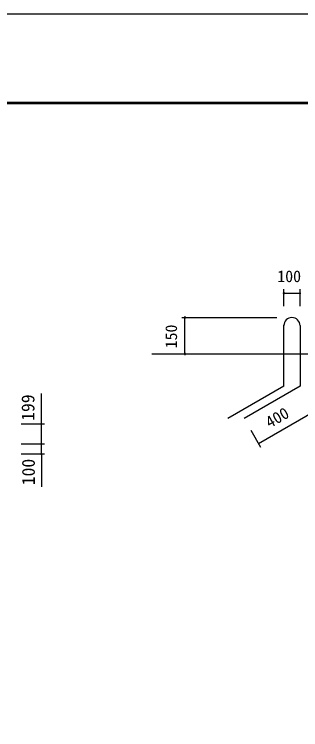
# Model space of a CAD drawing. Units: millimetres, scale not verified. Extents: x -14850 to 14850, y -10500 to 10500.
# Drawn here: x -1776 to 1061, y 3412 to 10500 of the extents above; entities that cross this region are included whole.
import ezdxf
from ezdxf.enums import TextEntityAlignment as Align

# ---------------------------------------------------------------- set-up
doc = ezdxf.new("R2010")
doc.units = ezdxf.units.MM
doc.header["$LTSCALE"] = 50
for name, color, linetype, lineweight in [('0-3_文字', 5, 'Continuous', 25), ('0-4_製作', 5, 'Continuous', 25), ('0-5_07', 3, 'Continuous', 25), ('0-6_図面枠', 7, 'Continuous', 25), ('0-7_Axis_waku', 7, 'Continuous', 25)]:
    doc.layers.add(name, color=color, linetype=linetype, lineweight=lineweight)
doc.styles.add('ＭＳ ゴシック', font='')
doc.styles.get('ＭＳ ゴシック').set_extended_font_data('MS Gothic')

msp = doc.modelspace()

# ---------------------------------------------------------------- linework, layer by layer
at = {"layer": '0-3_文字'}
for p, q in [((894.56, 7733.59), (888.91, 7733.59)), ((894.56, 7739.59), (890.1, 7739.59)), ((899.02, 7739.59), (894.56, 7739.59)), ((900.21, 7733.59), (894.56, 7733.59)), ((1054.56, 7733.59), (1048.91, 7733.59)), ((1054.56, 7739.59), (1050.1, 7739.59)), ((1059.02, 7739.59), (1054.56, 7739.59)), ((1060.21, 7733.59), (1054.56, 7733.59)), ((-85.18, 7493.3), (-90.83, 7493.3)), ((-85.18, 7499.3), (-89.64, 7499.3)), ((-80.72, 7499.3), (-85.18, 7499.3)), ((-79.54, 7493.3), (-85.18, 7493.3)), ((-85.18, 7133.27), (-90.83, 7133.27)), ((-85.18, 7139.27), (-89.64, 7139.27)), ((-80.72, 7139.27), (-85.18, 7139.27)), ((-79.54, 7133.27), (-85.18, 7133.27))]:
    msp.add_line(p, q, dxfattribs=at)
at = {"layer": '0-3_文字', "color": 2}
for p, q in [((894.56, 7608.44), (894.56, 7775.59)), ((894.56, 7735.59), (1054.56, 7735.59)), ((1054.56, 7608.44), (1054.56, 7775.59)), ((-116.81, 7495.3), (825.52, 7495.3)), ((-85.18, 7135.27), (-85.18, 7495.3)), ((-116.81, 7135.27), (158.61, 7135.27)), ((643.45, 6246.04), (1198.27, 6566.36)), ((566.91, 6378.61), (663.45, 6211.4))]:
    msp.add_line(p, q, dxfattribs=at)
at = {"layer": '0-3_文字', "color": 3}
for p, q in [((894.56, 6815.27), (894.56, 7422.57)), ((1054.56, 7415.3), (1054.56, 6815.27)), ((-412.91, 7135.27), (2330.25, 7135.27)), ((894.56, 6815.27), (340.32, 6495.29)), ((1054.56, 6815.27), (499.74, 6494.95))]:
    msp.add_line(p, q, dxfattribs=at)
at = {"layer": '0-3_文字'}
for points in [[(894.56, 7741.59), (893.81, 7741.54), (893.07, 7741.4), (892.35, 7741.16), (891.67, 7740.84), (891.03, 7740.44), (890.45, 7739.96), (889.93, 7739.41), (889.49, 7738.8), (889.13, 7738.14), (888.85, 7737.44), (888.66, 7736.71), (888.57, 7735.96), (888.56, 7735.59), (894.56, 7735.59)], [(888.56, 7735.59), (888.61, 7734.83), (888.75, 7734.09), (888.98, 7733.38), (889.3, 7732.7), (889.7, 7732.06), (890.18, 7731.48), (890.73, 7730.96), (891.34, 7730.52), (892, 7730.16), (892.7, 7729.88), (893.43, 7729.69), (894.18, 7729.6), (894.56, 7729.59), (894.56, 7735.59)], [(900.56, 7735.59), (900.51, 7736.34), (900.37, 7737.08), (900.14, 7737.79), (899.82, 7738.48), (899.41, 7739.11), (898.93, 7739.69), (898.38, 7740.21), (897.77, 7740.65), (897.11, 7741.01), (896.41, 7741.29), (895.68, 7741.48), (894.93, 7741.57), (894.56, 7741.59), (894.56, 7735.59)], [(894.56, 7729.59), (895.31, 7729.63), (896.05, 7729.77), (896.77, 7730.01), (897.45, 7730.33), (898.08, 7730.73), (898.67, 7731.21), (899.18, 7731.76), (899.62, 7732.37), (899.99, 7733.03), (900.26, 7733.73), (900.45, 7734.46), (900.55, 7735.21), (900.56, 7735.59), (894.56, 7735.59)], [(1054.56, 7741.59), (1053.81, 7741.54), (1053.07, 7741.4), (1052.35, 7741.16), (1051.67, 7740.84), (1051.03, 7740.44), (1050.45, 7739.96), (1049.94, 7739.41), (1049.49, 7738.8), (1049.13, 7738.14), (1048.85, 7737.44), (1048.66, 7736.71), (1048.57, 7735.96), (1048.56, 7735.59), (1054.56, 7735.59)], [(1048.56, 7735.59), (1048.61, 7734.83), (1048.75, 7734.09), (1048.98, 7733.38), (1049.3, 7732.7), (1049.7, 7732.06), (1050.18, 7731.48), (1050.73, 7730.96), (1051.34, 7730.52), (1052, 7730.16), (1052.7, 7729.88), (1053.43, 7729.69), (1054.18, 7729.6), (1054.56, 7729.59), (1054.56, 7735.59)], [(1060.56, 7735.59), (1060.51, 7736.34), (1060.37, 7737.08), (1060.14, 7737.79), (1059.82, 7738.48), (1059.41, 7739.11), (1058.93, 7739.69), (1058.38, 7740.21), (1057.77, 7740.65), (1057.11, 7741.01), (1056.41, 7741.29), (1055.68, 7741.48), (1054.94, 7741.57), (1054.56, 7741.59), (1054.56, 7735.59)], [(1054.56, 7729.59), (1055.31, 7729.63), (1056.05, 7729.77), (1056.77, 7730.01), (1057.45, 7730.33), (1058.09, 7730.73), (1058.67, 7731.21), (1059.18, 7731.76), (1059.62, 7732.37), (1059.99, 7733.03), (1060.27, 7733.73), (1060.45, 7734.46), (1060.55, 7735.21), (1060.56, 7735.59), (1054.56, 7735.59)], [(-85.18, 7501.3), (-85.94, 7501.25), (-86.68, 7501.11), (-87.39, 7500.88), (-88.07, 7500.56), (-88.71, 7500.15), (-89.29, 7499.67), (-89.81, 7499.12), (-90.25, 7498.51), (-90.61, 7497.85), (-90.89, 7497.15), (-91.08, 7496.42), (-91.17, 7495.68), (-91.18, 7495.3), (-85.18, 7495.3)], [(-91.18, 7495.3), (-91.14, 7494.55), (-91, 7493.81), (-90.76, 7493.09), (-90.44, 7492.41), (-90.04, 7491.77), (-89.56, 7491.19), (-89.01, 7490.68), (-88.4, 7490.23), (-87.74, 7489.87), (-87.04, 7489.59), (-86.31, 7489.41), (-85.56, 7489.31), (-85.18, 7489.3), (-85.18, 7495.3)], [(-79.18, 7495.3), (-79.23, 7496.05), (-79.37, 7496.79), (-79.61, 7497.51), (-79.93, 7498.19), (-80.33, 7498.83), (-80.81, 7499.41), (-81.36, 7499.92), (-81.97, 7500.37), (-82.63, 7500.73), (-83.33, 7501.01), (-84.06, 7501.19), (-84.81, 7501.29), (-85.18, 7501.3), (-85.18, 7495.3)], [(-85.18, 7489.3), (-84.43, 7489.35), (-83.69, 7489.49), (-82.98, 7489.72), (-82.29, 7490.04), (-81.66, 7490.45), (-81.08, 7490.93), (-80.56, 7491.47), (-80.12, 7492.08), (-79.75, 7492.74), (-79.48, 7493.45), (-79.29, 7494.18), (-79.2, 7494.92), (-79.18, 7495.3), (-85.18, 7495.3)], [(-85.18, 7141.27), (-85.94, 7141.23), (-86.68, 7141.09), (-87.39, 7140.85), (-88.07, 7140.53), (-88.71, 7140.13), (-89.29, 7139.65), (-89.81, 7139.1), (-90.25, 7138.49), (-90.61, 7137.83), (-90.89, 7137.13), (-91.08, 7136.4), (-91.17, 7135.65), (-91.18, 7135.27), (-85.18, 7135.27)], [(-91.18, 7135.27), (-91.14, 7134.52), (-91, 7133.78), (-90.76, 7133.06), (-90.44, 7132.38), (-90.04, 7131.75), (-89.56, 7131.17), (-89.01, 7130.65), (-88.4, 7130.21), (-87.74, 7129.84), (-87.04, 7129.57), (-86.31, 7129.38), (-85.56, 7129.29), (-85.18, 7129.27), (-85.18, 7135.27)], [(-79.18, 7135.27), (-79.23, 7136.03), (-79.37, 7136.77), (-79.61, 7137.48), (-79.93, 7138.16), (-80.33, 7138.8), (-80.81, 7139.38), (-81.36, 7139.9), (-81.97, 7140.34), (-82.63, 7140.7), (-83.33, 7140.98), (-84.06, 7141.17), (-84.81, 7141.26), (-85.18, 7141.27), (-85.18, 7135.27)], [(-85.18, 7129.27), (-84.43, 7129.32), (-83.69, 7129.46), (-82.98, 7129.7), (-82.29, 7130.02), (-81.66, 7130.42), (-81.08, 7130.9), (-80.56, 7131.45), (-80.12, 7132.06), (-79.75, 7132.72), (-79.48, 7133.42), (-79.29, 7134.15), (-79.2, 7134.9), (-79.18, 7135.27), (-85.18, 7135.27)]]:
    msp.add_lwpolyline(points, close=True, dxfattribs=at)
at = {"layer": '0-3_文字', "color": 3}
msp.add_arc((974.56, 7415.3), 80, 0, 180, dxfattribs=at)
at = {"layer": '0-4_製作', "color": 2}
for p, q in [((-1506.94, 6241.6), (-1506.94, 6440.39)), ((-1506.94, 6141.6), (-1506.94, 6241.6))]:
    msp.add_line(p, q, dxfattribs=at)
at = {"layer": '0-5_07', "color": 2}
for p, q in [((-1506.94, 6440.39), (-1506.94, 6743.34)), ((-1476.94, 6440.39), (-1708.9, 6440.39)), ((-1476.94, 6241.6), (-1708.9, 6241.6)), ((-1476.94, 6141.6), (-1708.9, 6141.6)), ((-1506.94, 6141.6), (-1506.94, 5818.87))]:
    msp.add_line(p, q, dxfattribs=at)
at = {"layer": '0-5_07', "color": 5}
for points in [[(-1506.94, 6450.39), (-1511.76, 6449.15), (-1510.62, 6449.69)], [(-1506.94, 6440.39), (-1511.76, 6449.15), (-1506.94, 6450.39)], [(-1506.94, 6450.39), (-1510.62, 6449.69), (-1508.2, 6450.31)], [(-1506.32, 6450.37), (-1506.94, 6440.39), (-1506.94, 6450.39)], [(-1505.07, 6450.21), (-1506.94, 6440.39), (-1506.32, 6450.37)], [(-1506.94, 6440.39), (-1516.94, 6440.39), (-1516.92, 6441.02)], [(-1506.94, 6440.39), (-1516.86, 6439.13), (-1516.94, 6440.39)], [(-1506.94, 6440.39), (-1516.92, 6441.02), (-1516.77, 6442.26)], [(-1506.94, 6440.39), (-1516.63, 6437.9), (-1516.86, 6439.13)], [(-1506.94, 6440.39), (-1516.77, 6442.26), (-1516.45, 6443.48)], [(-1506.94, 6430.39), (-1516.63, 6437.9), (-1506.94, 6440.39)], [(-1506.94, 6430.39), (-1516.24, 6436.71), (-1516.63, 6437.9)], [(-1506.94, 6440.39), (-1516.45, 6443.48), (-1515.99, 6444.65)], [(-1506.94, 6430.39), (-1515.71, 6435.57), (-1516.24, 6436.71)], [(-1506.94, 6440.39), (-1515.99, 6444.65), (-1515.39, 6445.75)], [(-1506.94, 6430.39), (-1515.03, 6434.51), (-1515.71, 6435.57)], [(-1506.94, 6440.39), (-1515.39, 6445.75), (-1514.65, 6446.76)], [(-1506.94, 6430.39), (-1514.23, 6433.54), (-1515.03, 6434.51)], [(-1506.94, 6440.39), (-1514.65, 6446.76), (-1513.79, 6447.68)], [(-1506.94, 6430.39), (-1513.32, 6432.68), (-1514.23, 6433.54)], [(-1506.94, 6440.39), (-1513.79, 6447.68), (-1512.82, 6448.48)], [(-1506.94, 6430.39), (-1512.3, 6431.94), (-1513.32, 6432.68)], [(-1506.94, 6440.39), (-1512.82, 6448.48), (-1511.76, 6449.15)], [(-1506.94, 6430.39), (-1511.2, 6431.34), (-1512.3, 6431.94)], [(-1506.94, 6430.39), (-1510.03, 6430.88), (-1511.2, 6431.34)], [(-1508.2, 6450.31), (-1510.62, 6449.69), (-1509.43, 6450.07)], [(-1506.94, 6430.39), (-1508.82, 6430.56), (-1510.03, 6430.88)], [(-1506.94, 6430.39), (-1507.57, 6430.41), (-1508.82, 6430.56)], [(-1503.85, 6449.9), (-1506.94, 6440.39), (-1505.07, 6450.21)], [(-1502.69, 6449.44), (-1506.94, 6440.39), (-1503.85, 6449.9)], [(-1501.59, 6448.83), (-1506.94, 6440.39), (-1502.69, 6449.44)], [(-1500.57, 6448.09), (-1506.94, 6440.39), (-1501.59, 6448.83)], [(-1499.65, 6447.23), (-1506.94, 6440.39), (-1500.57, 6448.09)], [(-1498.85, 6446.27), (-1506.94, 6440.39), (-1499.65, 6447.23)], [(-1498.18, 6445.21), (-1506.94, 6440.39), (-1498.85, 6446.27)], [(-1497.65, 6444.07), (-1506.94, 6440.39), (-1498.18, 6445.21)], [(-1497.26, 6442.87), (-1506.94, 6440.39), (-1497.65, 6444.07)], [(-1497.02, 6441.64), (-1506.94, 6440.39), (-1497.26, 6442.87)], [(-1497.02, 6441.64), (-1496.94, 6440.39), (-1506.94, 6440.39)], [(-1496.94, 6440.39), (-1506.94, 6430.39), (-1506.94, 6440.39)], [(-1496.96, 6439.76), (-1506.94, 6430.39), (-1496.94, 6440.39)], [(-1497.12, 6438.51), (-1506.94, 6430.39), (-1496.96, 6439.76)], [(-1497.43, 6437.3), (-1506.94, 6430.39), (-1497.12, 6438.51)], [(-1497.9, 6436.13), (-1506.94, 6430.39), (-1497.43, 6437.3)], [(-1498.5, 6435.03), (-1506.94, 6430.39), (-1497.9, 6436.13)], [(-1499.24, 6434.01), (-1506.94, 6430.39), (-1498.5, 6435.03)], [(-1500.1, 6433.1), (-1506.94, 6430.39), (-1499.24, 6434.01)], [(-1501.07, 6432.3), (-1506.94, 6430.39), (-1500.1, 6433.1)], [(-1502.13, 6431.62), (-1506.94, 6430.39), (-1501.07, 6432.3)], [(-1503.26, 6431.09), (-1506.94, 6430.39), (-1502.13, 6431.62)], [(-1503.26, 6431.09), (-1505.69, 6430.47), (-1506.94, 6430.39)], [(-1504.46, 6430.7), (-1505.69, 6430.47), (-1503.26, 6431.09)], [(-1506.94, 6241.6), (-1516.94, 6241.6), (-1516.92, 6242.23)], [(-1506.94, 6241.6), (-1516.86, 6240.35), (-1516.94, 6241.6)], [(-1506.94, 6241.6), (-1516.92, 6242.23), (-1516.77, 6243.47)], [(-1506.94, 6241.6), (-1516.63, 6239.11), (-1516.86, 6240.35)], [(-1506.94, 6241.6), (-1516.77, 6243.47), (-1516.45, 6244.69)], [(-1506.94, 6231.6), (-1516.63, 6239.11), (-1506.94, 6241.6)], [(-1506.94, 6231.6), (-1516.24, 6237.92), (-1516.63, 6239.11)], [(-1506.94, 6241.6), (-1516.45, 6244.69), (-1515.99, 6245.86)], [(-1506.94, 6231.6), (-1515.71, 6236.78), (-1516.24, 6237.92)], [(-1506.94, 6241.6), (-1515.99, 6245.86), (-1515.39, 6246.96)], [(-1506.94, 6241.6), (-1515.39, 6246.96), (-1514.65, 6247.97)], [(-1506.94, 6241.6), (-1514.65, 6247.97), (-1513.79, 6248.89)], [(-1506.94, 6241.6), (-1513.79, 6248.89), (-1512.82, 6249.69)], [(-1506.94, 6241.6), (-1512.82, 6249.69), (-1511.76, 6250.36)], [(-1506.94, 6251.6), (-1511.76, 6250.36), (-1510.62, 6250.9)], [(-1506.94, 6241.6), (-1511.76, 6250.36), (-1506.94, 6251.6)], [(-1506.94, 6251.6), (-1510.62, 6250.9), (-1508.2, 6251.52)], [(-1508.2, 6251.52), (-1510.62, 6250.9), (-1509.43, 6251.28)], [(-1506.32, 6251.58), (-1506.94, 6241.6), (-1506.94, 6251.6)], [(-1505.07, 6251.42), (-1506.94, 6241.6), (-1506.32, 6251.58)], [(-1503.85, 6251.11), (-1506.94, 6241.6), (-1505.07, 6251.42)], [(-1502.69, 6250.65), (-1506.94, 6241.6), (-1503.85, 6251.11)], [(-1501.59, 6250.04), (-1506.94, 6241.6), (-1502.69, 6250.65)], [(-1500.57, 6249.3), (-1506.94, 6241.6), (-1501.59, 6250.04)], [(-1499.65, 6248.44), (-1506.94, 6241.6), (-1500.57, 6249.3)], [(-1498.85, 6247.48), (-1506.94, 6241.6), (-1499.65, 6248.44)], [(-1498.18, 6246.42), (-1506.94, 6241.6), (-1498.85, 6247.48)], [(-1497.65, 6245.28), (-1506.94, 6241.6), (-1498.18, 6246.42)], [(-1497.26, 6244.09), (-1506.94, 6241.6), (-1497.65, 6245.28)], [(-1497.02, 6242.85), (-1506.94, 6241.6), (-1497.26, 6244.09)], [(-1497.02, 6242.85), (-1496.94, 6241.6), (-1506.94, 6241.6)], [(-1496.94, 6241.6), (-1506.94, 6231.6), (-1506.94, 6241.6)], [(-1496.96, 6240.97), (-1506.94, 6231.6), (-1496.94, 6241.6)], [(-1497.12, 6239.72), (-1506.94, 6231.6), (-1496.96, 6240.97)], [(-1497.43, 6238.51), (-1506.94, 6231.6), (-1497.12, 6239.72)], [(-1497.9, 6237.34), (-1506.94, 6231.6), (-1497.43, 6238.51)], [(-1506.94, 6231.6), (-1515.03, 6235.72), (-1515.71, 6236.78)], [(-1506.94, 6231.6), (-1514.23, 6234.75), (-1515.03, 6235.72)], [(-1506.94, 6231.6), (-1513.32, 6233.89), (-1514.23, 6234.75)], [(-1506.94, 6231.6), (-1512.3, 6233.16), (-1513.32, 6233.89)], [(-1506.94, 6231.6), (-1511.2, 6232.55), (-1512.3, 6233.16)], [(-1506.94, 6231.6), (-1510.03, 6232.09), (-1511.2, 6232.55)], [(-1506.94, 6231.6), (-1508.82, 6231.78), (-1510.03, 6232.09)], [(-1506.94, 6231.6), (-1507.57, 6231.62), (-1508.82, 6231.78)], [(-1498.5, 6236.24), (-1506.94, 6231.6), (-1497.9, 6237.34)], [(-1499.24, 6235.22), (-1506.94, 6231.6), (-1498.5, 6236.24)], [(-1500.1, 6234.31), (-1506.94, 6231.6), (-1499.24, 6235.22)], [(-1501.07, 6233.51), (-1506.94, 6231.6), (-1500.1, 6234.31)], [(-1502.13, 6232.84), (-1506.94, 6231.6), (-1501.07, 6233.51)], [(-1503.26, 6232.3), (-1506.94, 6231.6), (-1502.13, 6232.84)], [(-1503.26, 6232.3), (-1505.69, 6231.68), (-1506.94, 6231.6)], [(-1504.46, 6231.91), (-1505.69, 6231.68), (-1503.26, 6232.3)], [(-1506.94, 6141.6), (-1516.94, 6141.6), (-1516.92, 6142.23)], [(-1506.94, 6141.6), (-1516.86, 6140.35), (-1516.94, 6141.6)], [(-1506.94, 6141.6), (-1516.92, 6142.23), (-1516.77, 6143.47)], [(-1506.94, 6141.6), (-1516.63, 6139.11), (-1516.86, 6140.35)], [(-1506.94, 6141.6), (-1516.77, 6143.47), (-1516.45, 6144.69)], [(-1506.94, 6131.6), (-1516.63, 6139.11), (-1506.94, 6141.6)], [(-1506.94, 6131.6), (-1516.24, 6137.92), (-1516.63, 6139.11)], [(-1506.94, 6141.6), (-1516.45, 6144.69), (-1515.99, 6145.86)], [(-1506.94, 6131.6), (-1515.71, 6136.78), (-1516.24, 6137.92)], [(-1506.94, 6141.6), (-1515.99, 6145.86), (-1515.39, 6146.96)], [(-1506.94, 6131.6), (-1515.03, 6135.72), (-1515.71, 6136.78)], [(-1506.94, 6141.6), (-1515.39, 6146.96), (-1514.65, 6147.97)], [(-1506.94, 6131.6), (-1514.23, 6134.75), (-1515.03, 6135.72)], [(-1506.94, 6141.6), (-1514.65, 6147.97), (-1513.79, 6148.89)], [(-1506.94, 6131.6), (-1513.32, 6133.89), (-1514.23, 6134.75)], [(-1506.94, 6141.6), (-1513.79, 6148.89), (-1512.82, 6149.69)], [(-1506.94, 6131.6), (-1512.3, 6133.16), (-1513.32, 6133.89)], [(-1506.94, 6141.6), (-1512.82, 6149.69), (-1511.76, 6150.36)], [(-1506.94, 6131.6), (-1511.2, 6132.55), (-1512.3, 6133.16)], [(-1506.94, 6151.6), (-1511.76, 6150.36), (-1510.62, 6150.9)], [(-1506.94, 6141.6), (-1511.76, 6150.36), (-1506.94, 6151.6)], [(-1506.94, 6131.6), (-1510.03, 6132.09), (-1511.2, 6132.55)], [(-1506.94, 6151.6), (-1510.62, 6150.9), (-1508.2, 6151.52)], [(-1508.2, 6151.52), (-1510.62, 6150.9), (-1509.43, 6151.29)], [(-1506.94, 6131.6), (-1508.82, 6131.78), (-1510.03, 6132.09)], [(-1506.94, 6131.6), (-1507.57, 6131.62), (-1508.82, 6131.78)], [(-1506.32, 6151.58), (-1506.94, 6141.6), (-1506.94, 6151.6)], [(-1505.07, 6151.42), (-1506.94, 6141.6), (-1506.32, 6151.58)], [(-1503.85, 6151.11), (-1506.94, 6141.6), (-1505.07, 6151.42)], [(-1502.69, 6150.65), (-1506.94, 6141.6), (-1503.85, 6151.11)], [(-1501.59, 6150.04), (-1506.94, 6141.6), (-1502.69, 6150.65)], [(-1500.57, 6149.3), (-1506.94, 6141.6), (-1501.59, 6150.04)], [(-1499.65, 6148.44), (-1506.94, 6141.6), (-1500.57, 6149.3)], [(-1498.85, 6147.48), (-1506.94, 6141.6), (-1499.65, 6148.44)], [(-1498.18, 6146.42), (-1506.94, 6141.6), (-1498.85, 6147.48)], [(-1497.65, 6145.28), (-1506.94, 6141.6), (-1498.18, 6146.42)], [(-1497.26, 6144.09), (-1506.94, 6141.6), (-1497.65, 6145.28)], [(-1497.02, 6142.85), (-1506.94, 6141.6), (-1497.26, 6144.09)], [(-1497.02, 6142.85), (-1496.94, 6141.6), (-1506.94, 6141.6)], [(-1496.94, 6141.6), (-1506.94, 6131.6), (-1506.94, 6141.6)], [(-1496.96, 6140.97), (-1506.94, 6131.6), (-1496.94, 6141.6)], [(-1497.12, 6139.73), (-1506.94, 6131.6), (-1496.96, 6140.97)], [(-1497.43, 6138.51), (-1506.94, 6131.6), (-1497.12, 6139.73)], [(-1497.9, 6137.34), (-1506.94, 6131.6), (-1497.43, 6138.51)], [(-1498.5, 6136.24), (-1506.94, 6131.6), (-1497.9, 6137.34)], [(-1499.24, 6135.23), (-1506.94, 6131.6), (-1498.5, 6136.24)], [(-1500.1, 6134.31), (-1506.94, 6131.6), (-1499.24, 6135.23)], [(-1501.07, 6133.51), (-1506.94, 6131.6), (-1500.1, 6134.31)], [(-1502.13, 6132.84), (-1506.94, 6131.6), (-1501.07, 6133.51)], [(-1503.26, 6132.3), (-1506.94, 6131.6), (-1502.13, 6132.84)], [(-1503.26, 6132.3), (-1505.69, 6131.68), (-1506.94, 6131.6)], [(-1504.46, 6131.91), (-1505.69, 6131.68), (-1503.26, 6132.3)]]:
    msp.add_solid(points, dxfattribs=at)
at = {"layer": '0-6_図面枠'}
msp.add_lwpolyline([(-14850, -10500), (14850, -10500), (14850, 10500), (-14850, 10500)], close=True, dxfattribs=at)
at = {"layer": '0-7_Axis_waku'}
for p, q in [((-12964, 9629), (14014, 9629)), ((-12963, 9628), (14013, 9628)), ((-12962, 9627), (14012, 9627)), ((-12961, 9626), (14011, 9626)), ((-12960, 9625), (14010, 9625)), ((-12959, 9624), (14009, 9624)), ((-12958, 9623), (14008, 9623)), ((-12957, 9622), (14007, 9622)), ((-12956, 9621), (14006, 9621)), ((-12955, 9620), (14005, 9620)), ((-12954, 9619), (14004, 9619)), ((-12953, 9618), (14003, 9618)), ((-12952, 9617), (14002, 9617)), ((-12951, 9616), (14001, 9616)), ((-12950, 9615), (14000, 9615))]:
    msp.add_line(p, q, dxfattribs=at)

# ---------------------------------------------------------------- texts
at = {"layer": '0-3_文字', "color": 4, "style": 'ＭＳ ゴシック'}
msp.add_text('100', height=115.5, dxfattribs=at).set_placement((829.31, 7811.77), align=Align.BOTTOM_LEFT)
for s, rotation, p in [('150', 90, (-129.22, 7190.19)), ('400', 30, (772.11, 6366.3))]:
    msp.add_text(s, height=115.5, rotation=rotation, dxfattribs=at).set_placement(p, align=Align.BOTTOM_LEFT)
at = {"layer": '0-5_07', "color": 4, "style": 'ＭＳ ゴシック'}
for s, p in [('199', (-1538.34, 6471.98)), ('100', (-1534.28, 5833.83))]:
    msp.add_text(s, height=128.4, rotation=90, dxfattribs=at).set_placement(p, align=Align.BOTTOM_LEFT)

doc.saveas('drawing.dxf')
